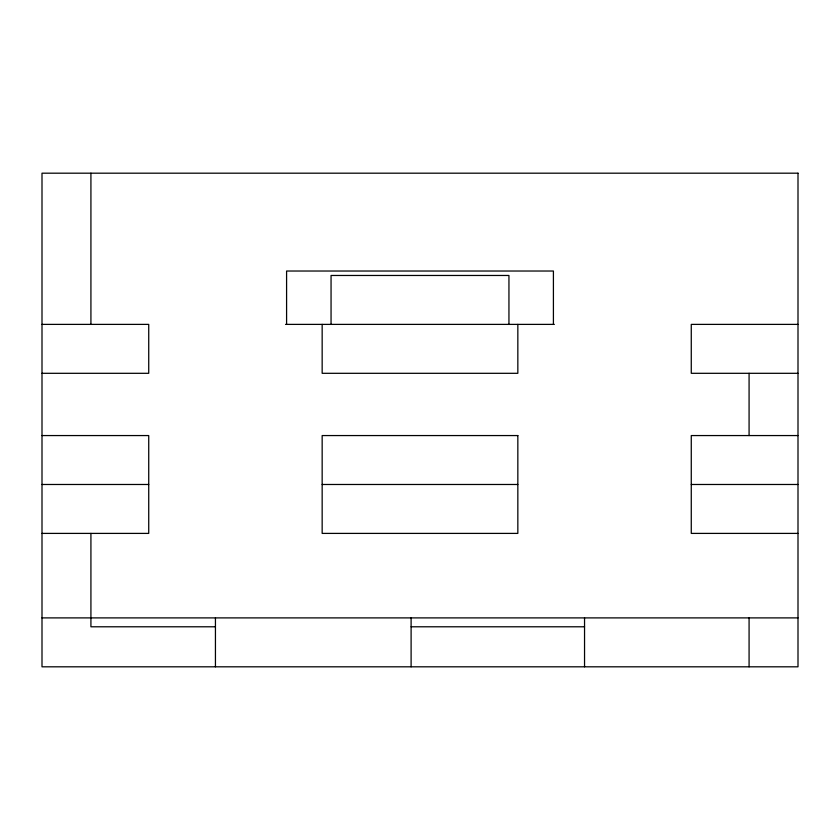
<?xml version="1.0" encoding="UTF-8"?>
<svg xmlns="http://www.w3.org/2000/svg" width="840" height="840" viewBox="0 0 840 840"><rect width="100%" height="100%" fill="white"/><g stroke="black" fill="none" stroke-linecap="round" stroke-linejoin="round"><path stroke-width="1.26" d="M42 324.387L148.733 324.387L148.733 373.306L42 373.306M285.537 324.387L554.348 324.387M798 324.387L691.268 324.387L691.268 373.306L798 373.306M42 435.561L148.733 435.561L148.733 533.4L42 533.4M798 435.561L691.268 435.561L691.268 533.4L798 533.4M42 484.481L148.733 484.481M322.161 484.481L517.839 484.481M691.268 484.481L798 484.481M42 617.894L798 617.894M215.439 626.787L90.92 626.787L90.92 533.4M411.106 626.787L584.546 626.787M749.081 373.306L749.081 435.561M749.081 617.894L749.081 666.813M584.546 617.894L584.546 666.813M553.413 324.387L553.413 271.026L286.587 271.026L286.587 324.387M517.839 324.387L517.839 373.306L322.161 373.306L322.161 324.387M508.945 324.387L508.945 275.468L331.055 275.468L331.055 324.387M411.106 617.894L411.106 666.813M215.439 617.894L215.439 666.813M90.92 173.187L90.92 324.387M798 173.187L42 173.187L42 666.813L798 666.813L798 173.187M517.839 435.561L322.161 435.561L322.161 533.4L517.839 533.4L517.839 435.561"/></g></svg>
